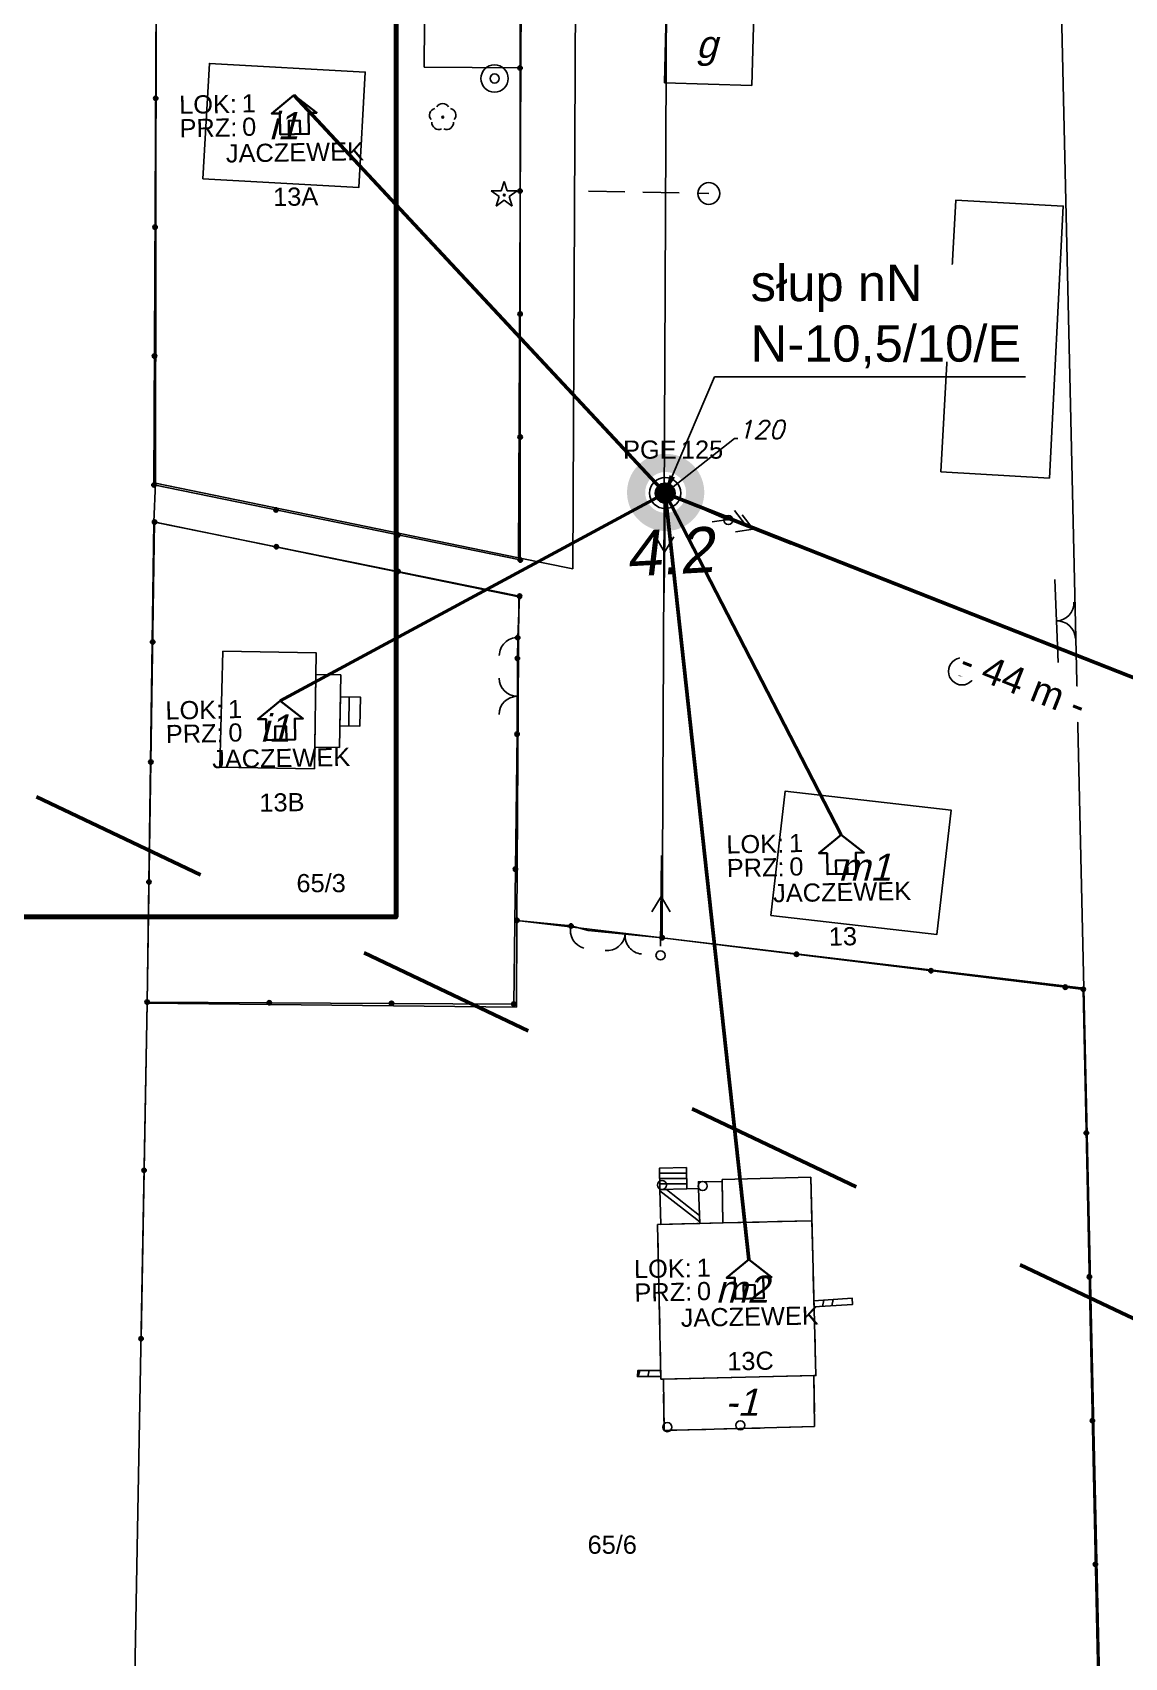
# Model space of a CAD drawing. Header units: metres. Extents: x 7542702 to 7555152, y 5804026 to 5815503.
# Drawn here: x 7549893.5 to 7549953.7, y 5805635.6 to 5805725.1 of the extents above; entities that cross this region are included whole.
import ezdxf
from ezdxf import colors
from ezdxf.entities.mleader import LeaderData, LeaderLine
from ezdxf.enums import TextEntityAlignment as Align
from ezdxf.math import Vec2, Vec3

# ---------------------------------------------------------------- set-up
doc = ezdxf.new("R2010")
doc.units = ezdxf.units.M
for name, pattern in [('4001', [0]), ('4002', [2, 1, -1]), ('4003', [3, 2, -1])]:
    doc.linetypes.add(name, pattern=pattern)
doc.layers.add('!tele', color=30, linetype='Continuous', lineweight=50, plot=False)
for name, color, linetype, lineweight in [('!trafo', 6, '4002', 50), ('_KABEL_ABONENCKI_NAPOWIETRZNY', 104, 'Continuous', 50), ('_MUFA', 202, 'Continuous', 30), ('_numery slupow etap 4 cz. 2', 7, 'Continuous', 40), ('_PA_OPCJONALNE', 1, 'Continuous', 30), ('_SIEC_NAPOWIETRZNA', 5, 'Continuous', 50), ('_SLUP_DZIERZAWIONY_ENERGETYCZNY', 1, 'Continuous', 30)]:
    doc.layers.add(name, color=color, linetype=linetype, lineweight=lineweight)
for name, color, linetype in [('_MM mufy', 3, 'Continuous'), ('_MM opisy', 7, 'Continuous'), ('_MM slupy', 5, 'Continuous'), ('Budynki', 7, 'Continuous'), ('Dzialki', 165, 'Continuous'), ('Elementy_budynkow', 7, 'Continuous'), ('Linie_napowietrzne', 184, 'Continuous'), ('makro-numeracja-punktow', 7, 'Continuous'), ('Ogrodzenia', 184, 'Continuous'), ('Projekty', 252, 'Continuous'), ('Roslinnosc', 104, 'Continuous'), ('SYSTEM', 250, 'Continuous'), ('Wody', 184, 'Continuous')]:
    doc.layers.add(name, color=color, linetype=linetype)
doc.layers.add('DIM', color=7, linetype='Continuous', plot=False)
doc.layers.get('_MUFA').off()
doc.styles.add('DYN_DIM', font='arial.ttf')
doc.styles.add('GeodText', font='romans.shx', dxfattribs={"oblique": 14.323945})
doc.styles.get("Standard").update_dxf_attribs({"font": 'arial.ttf'})
doc.dimstyles.new('opis linie', dxfattribs={"dimtxt": 1.5, "dimasz": 0.18, "dimexe": 0.18, "dimexo": 0.0625, "dimgap": 2.5, "dimtad": 4, "dimdec": 0, "dimzin": 0, "dimdsep": 46, "dimtxsty": 'Standard', "dimcen": 0.09, "dimse1": 1, "dimse2": 1, "dimsd1": 1, "dimsd2": 1, "dimclrt": 256, "dimadec": 0, "dimazin": 0, "dimtfac": 1, "dimtdec": 0, "dimtofl": 0, "dimtmove": 0, "dimatfit": 3, "dimfxl": 1, "dimtfill": 1, "dimtolj": 1, "dimtzin": 0, "dimarcsym": 0})
doc.dimstyles.get("Standard").update_dxf_attribs({"dimtxt": 0.18, "dimasz": 0.18, "dimexe": 0.18, "dimexo": 0.0625, "dimgap": 0.09, "dimtad": 0, "dimtih": 1, "dimtoh": 1, "dimdec": 4, "dimzin": 0, "dimdsep": 46, "dimtxsty": 'Standard', "dimcen": 0.09, "dimadec": 0, "dimazin": 0, "dimtfac": 1, "dimtdec": 4, "dimtofl": 0, "dimtmove": 0, "dimatfit": 3, "dimfxl": 1, "dimtolj": 1, "dimtzin": 0, "dimarcsym": 0})

# ---------------------------------------------------------------- blocks, each defined once
blk = doc.blocks.new('1412')
at = {"layer": 'Roslinnosc', "color": 104, "linetype": 'Continuous'}
for p, q in [((-0.33, 0.47), (-1.43, 0.47)), ((-1.43, 0.47), (-0.55, -0.17)), ((0, 1.5), (-0.33, 0.47)), ((0.33, 0.47), (0, 1.5)), ((1.43, 0.47), (0.33, 0.47)), ((0.55, -0.17), (1.43, 0.47)), ((-0.55, -0.17), (-0.88, -1.21)), ((-0.88, -1.21), (0, -0.57)), ((0, -0.57), (0.88, -1.21)), ((0.88, -1.21), (0.55, -0.17))]:
    blk.add_line(p, q, dxfattribs=at)
blk.add_circle((0, 0), 0.1, dxfattribs=at)
blk = doc.blocks.new('1422')
at = {"layer": 'Roslinnosc', "color": 104, "linetype": 'Continuous'}
blk.add_circle((0, 0), 0.1, dxfattribs=at)
for centre, start, end in [((-0.71, 0.23), 102.5, 221.75), ((0, 0.75), 30.19, 149.77), ((0.71, 0.23), 318.3, 77.49), ((-0.44, -0.61), 174.33, 293.45), ((0.44, -0.61), 246.24, 5.74)]:
    blk.add_arc(centre, 0.75, start, end, dxfattribs=at)
blk = doc.blocks.new('1651')
at = {"layer": 'Wody', "color": 184, "linetype": 'Continuous'}
for radius in [1.5, 0.5]:
    blk.add_circle((0, 0), radius, dxfattribs=at)
blk = doc.blocks.new('2283')
at = {"layer": 'Ogrodzenia', "color": 184, "linetype": 'Continuous'}
blk.add_line((0, 0), (0, 1), dxfattribs=at)
blk = doc.blocks.new('1283')
at = {"layer": 'Ogrodzenia', "color": 184, "linetype": 'Continuous'}
for centre, start, end in [((0, 2), 270, 0), ((0, -2), 0, 90)]:
    blk.add_arc(centre, 2, start, end, dxfattribs=at)
blk = doc.blocks.new('2284')
at = {"layer": 'Ogrodzenia', "color": 184, "linetype": 'Continuous'}
blk.add_line((0, 0), (0, 1), dxfattribs=at)
blk = doc.blocks.new('1284')
at = {"layer": 'Ogrodzenia', "color": 184, "linetype": 'Continuous'}
blk.add_arc((0, 2), 2, 270, 0, dxfattribs=at)
blk = doc.blocks.new('1281')
at = {"layer": 'Ogrodzenia', "color": 184, "linetype": 'Continuous'}
for radius in [0.24, 0.16, 0.08]:
    blk.add_circle((0, 0), radius, dxfattribs=at)
blk = doc.blocks.new('2361')
at = {"layer": 'Linie_napowietrzne', "color": 184, "linetype": 'Continuous'}
for p, q in [((0, 0.66), (0, 1)), ((0, 0.33), (0, 0.6)), ((0, 0), (0, 0.3))]:
    blk.add_line(p, q, dxfattribs=at)
blk = doc.blocks.new('1361')
at = {"layer": 'Linie_napowietrzne', "color": 184, "linetype": 'Continuous'}
blk.add_circle((0, 0), 0.5, dxfattribs=at)
blk = doc.blocks.new('1314')
at = {"layer": 'Elementy_budynkow', "color": 7, "linetype": 'Continuous'}
blk.add_circle((0, 0), 0.5, dxfattribs=at)
blk = doc.blocks.new('1367')
at = {"layer": 'Linie_napowietrzne', "color": 30, "linetype": 'Continuous'}
for p, q in [((-1, 7.8), (0, 9.53)), ((0, 0.5), (0, 10.5)), ((0, 7.8), (1.04, 5.99))]:
    blk.add_line(p, q, dxfattribs=at)
blk = doc.blocks.new('ADRES')
for points in [[(0.788, -2.148), (0.788, -2.148), (0.788, -0.992), (1.24, -0.992), (0, 0), (-1.24, -0.992), (-0.788, -0.992), (-0.788, -2.148), (0.788, -2.148), (0.788, -2.148)], [(-0.308, -2.148), (-0.308, -1.401), (0.308, -1.401), (0.308, -2.148)]]:
    blk.add_lwpolyline(points)
at = {"color": 212, "insert": (-3.147, -0.425), "char_height": 1, "width": 1e-16, "attachment_point": 6}
blk.add_mtext('LOK:  ', dxfattribs=at)
at = {"color": 4, "insert": (-3.147, -1.715), "char_height": 1, "width": 1e-16, "attachment_point": 6}
blk.add_mtext('PRZ: ', dxfattribs=at)
at = {"color": 7}
for tag, flags, p in [('ID_OBSZARU', 13, (29.072, 23.058)), ('WOJEWODZTWO', 13, (23.292, 19.95)), ('POWIAT', 13, (29.072, 18.509)), ('GMINA', 13, (29.072, 16.798)), ('TERC', 13, (29.072, 15.222)), ('SIMC', 13, (29.072, 13.421)), ('ULIC', 13, (29.072, 11.763)), ('SZEROKOSC_GEOGRAFICZNA', 13, (18.709, 10.184)), ('DLUGOSC_GEOGRAFICZNA', 13, (29.072, 8.247)), ('KATEGORIA_STAWKI_JEDNOSTKOWEJ_100', 13, (29.072, 4.774)), ('KWOTA_STAWKI_JEDNOSTKOWEJ_100', 13, (29.072, 2.893)), ('DOFINANSOWANIE_95', 13, (29.072, 0.866)), ('MIEJSCOWOSC', 12, (0, -3.645)), ('ULICA', 12, (0, -4.879)), ('NR_PORZADKOWY', 12, (0, -6.087))]:
    blk.add_attdef(tag, text='', height=1, dxfattribs=dict(at, flags=flags)).set_placement(p, align=Align.CENTER)
at = {"color": 1}
for tag, flags, p in [('ID_PA', 5, (29.072, 21.572)), ('RODZAJ_OBIEKTU', 5, (29.072, 6.626)), ('ZAPAS', 13, (29.072, -2.621))]:
    blk.add_attdef(tag, text='', height=1, dxfattribs=dict(at, flags=flags)).set_placement(p, align=Align.CENTER)
at = {"color": 212, "flags": 12}
blk.add_attdef('LICZBA_LOKALI', text='', height=1, dxfattribs=at).set_placement((-2.883, -0.425), align=Align.MIDDLE_LEFT)
at = {"color": 150, "flags": 12}
for tag, p in [('MUFA', (1.783, -0.925)), ('NUMER_WLOKNA', (1.859, -2.195))]:
    blk.add_attdef(tag, p, '', height=1, dxfattribs=at)
at = {"color": 7, "style": 'DYN_DIM', "flags": 13}
blk.add_attdef('ODC_FUNKCJONALNY', text='', height=1, dxfattribs=at).set_placement((29.072, -1.007), align=Align.CENTER)
at = {"color": 4, "flags": 12}
blk.add_attdef('LICZBA_SED_W_DANYM_PA', text='', height=1, dxfattribs=at).set_placement((-2.883, -1.715), align=Align.MIDDLE_LEFT)
blk = doc.blocks.new('1047')
at = {"layer": 'SYSTEM', "color": 250, "linetype": 'Continuous'}
blk.add_line((0, 1), (0, 11), dxfattribs=at)
blk = doc.blocks.new('1046')
at = {"layer": 'SYSTEM', "color": 250, "linetype": 'Continuous'}
for p, q in [((0, 1), (0, 11)), ((-1, 4.8), (0, 6.5)), ((1, 4.8), (0, 6.5))]:
    blk.add_line(p, q, dxfattribs=at)
blk = doc.blocks.new('SLUP_DZIERZAWIONY')
h = blk.add_hatch(color=256)
h.dxf.hatch_style = 1
h.paths.add_polyline_path([(0.527, 0, 1), (-0.527, 0, 1)])
at = {"lineweight": 30}
blk.add_circle((0, 0), 0.527, dxfattribs=at)
at = {"color": 7, "style": 'DYN_DIM', "flags": 13}
blk.add_attdef('ODC_FUNKCJONALNY', text='', height=1, dxfattribs=at).set_placement((0.359, 3.33), align=Align.CENTER)
at = {"color": 7, "flags": 12}
blk.add_attdef('WLASCICIEL', text='', height=1, dxfattribs=at).set_placement((0.631, 1.893), align=Align.RIGHT)
blk.add_attdef('SLUP_NUMER', (0.867, 1.893), '', height=1, dxfattribs=at)
blk.add_attdef('TYP', text='', height=1, dxfattribs=at).set_placement((0, -2.825), align=Align.CENTER)
blk = doc.blocks.new('MUFA_II')
at = {"layer": '_MM mufy'}
h = blk.add_hatch(color=256, dxfattribs=at)
h.dxf.hatch_style = 1
h.paths.add_polyline_path([(2.152, 0.122, 1), (-2.098, -0.052, 1)])
h.paths.add_polyline_path([(-1.099, -0.011, -1), (1.153, 0.081, -1)], flags=16)
h.paths.add_polyline_path([(-0.829, 0, -1), (0.883, 0.07, -1)], flags=0)
blk = doc.blocks.new('E')
at = {"layer": '_MM slupy'}
h = blk.add_hatch(color=256, dxfattribs=at)
h.dxf.hatch_style = 1
h.paths.add_polyline_path([(0.266, 0.372, 1), (-0.266, -0.372, 1)])
for radius in [0.857, 0.457]:
    blk.add_circle((0, 0), radius, dxfattribs=at)
blk = doc.blocks.new('*D174')
at = {"layer": 'Defpoints', "color": 0}
for p in [(7549928.641, 5805700.457), (7549928.366, 5805699.759), (7549969.674, 5805683.491)]:
    blk.add_point(p, dxfattribs=at)
at = {"layer": 'DIM', "insert": (7549948.104, 5805689.299), "char_height": 1.5, "attachment_point": 5, "rotation": 338.50386, "bg_fill": 3, "box_fill_scale": 1.1, "bg_fill_color": 9, "bg_fill_true_color": 13158600, "bg_fill_transparency": 0}
blk.add_mtext('\\A1;- 44 m -', dxfattribs=at)

msp = doc.modelspace()

# ---------------------------------------------------------------- linework, layer by layer
at = {"layer": '!tele'}
msp.add_lwpolyline([(7549928.366, 5805699.759), (7549969.674, 5805683.491), (7550001.52, 5805696.65)], dxfattribs=at)
at = {"layer": '!trafo', "ltscale": 10}
msp.add_lwpolyline([(7549210.971, 5805971.742), (7549186.513, 5805890.923), (7549758.635, 5805772.476), (7549780.177, 5805723.462), (7549839.54, 5805708.795), (7550034.639, 5805616.037), (7550225.719, 5805531.112), (7550299.469, 5805504.294), (7550434.677, 5805495.355), (7550436.912, 5805580.279), (7550233.541, 5805622.741), (7550079.336, 5805684.2), (7550017.878, 5805761.302), (7549900.998, 5805869.425)], close=True, dxfattribs=at)
at = {"layer": '_KABEL_ABONENCKI_NAPOWIETRZNY'}
for points in [[(7549907.911, 5805721.669), (7549928.366, 5805699.759)], [(7549907.155, 5805688.313), (7549928.366, 5805699.759)], [(7549932.969, 5805657.554), (7549928.366, 5805699.759)], [(7549938.059, 5805680.934), (7549928.366, 5805699.759)]]:
    msp.add_lwpolyline(points, dxfattribs=at)
at = {"layer": '_SIEC_NAPOWIETRZNA'}
msp.add_lwpolyline([(7549969.674, 5805683.491), (7549928.366, 5805699.759)], dxfattribs=at)
at = {"layer": 'Budynki', "color": 7, "linetype": '4001'}
for points in [[(7549915.08, 5805723.21, 0), (7549915.18, 5805735.27, 0), (7549920.39, 5805735.03, 0), (7549920.37, 5805723.17, 0), (7549915.08, 5805723.21, 0)], [(7549928.33, 5805722.34, 0), (7549928.43, 5805726.25, 0), (7549933.25, 5805726.12, 0), (7549933.14, 5805722.21, 0), (7549928.33, 5805722.34, 0)], [(7549902.9, 5805717.07, 0), (7549903.26, 5805723.42, 0), (7549911.84, 5805722.94, 0), (7549911.49, 5805716.59, 0), (7549902.9, 5805717.07, 0)], [(7549943.55, 5805700.92, 0), (7549944.38, 5805715.89, 0), (7549950.3, 5805715.56, 0), (7549949.54, 5805700.58, 0), (7549943.55, 5805700.92, 0)], [(7549903.84, 5805684.67, 0), (7549904, 5805691.05, 0), (7549909.14, 5805690.96, 0), (7549909.04, 5805684.58, 0), (7549903.84, 5805684.67, 0)], [(7549934.19, 5805676.5, 0), (7549934.98, 5805683.35, 0), (7549944.13, 5805682.29, 0), (7549943.33, 5805675.45, 0), (7549934.19, 5805676.5, 0)], [(7549927.95, 5805659.48, 0), (7549931.55, 5805659.57, 0), (7549931.51, 5805661.95, 0), (7549936.39, 5805662.08, 0), (7549936.67, 5805651.16, 0), (7549928.13, 5805650.97, 0), (7549927.95, 5805659.48, 0)]]:
    msp.add_polyline3d(points, dxfattribs=at)
at = {"layer": 'Defpoints', "color": 4, "lineweight": 70}
msp.add_lwpolyline([(7549521.031, 5805959.819), (7549913.541, 5805959.819), (7549913.541, 5805676.421), (7549521.031, 5805676.421)], close=True, dxfattribs=at)
at = {"layer": 'Dzialki'}
for p, q in [((7549948.74, 5805789.91), (7549951.43, 5805672.5)), ((7549951.43, 5805672.5), (7549948.74, 5805789.91)), ((7549900.29, 5805700.3), (7549900.38, 5805757.3)), ((7549900.38, 5805757.3), (7549900.29, 5805700.3)), ((7549920.57, 5805756.6), (7549920.28, 5805696.19)), ((7549920.28, 5805696.19), (7549920.57, 5805756.6)), ((7549923.27, 5805695.58), (7549923.47, 5805735.65)), ((7549923.47, 5805735.65), (7549923.27, 5805695.58)), ((7549928.47, 5805735.64), (7549928.2, 5805675.27)), ((7549928.2, 5805675.27), (7549928.47, 5805735.64)), ((7549900.19, 5805698.18), (7549900.29, 5805700.3)), ((7549900.29, 5805700.3), (7549900.19, 5805698.18)), ((7549920.28, 5805696.19), (7549900.29, 5805700.3)), ((7549900.29, 5805700.3), (7549920.28, 5805696.19)), ((7549899.83, 5805671.66), (7549900.19, 5805698.18)), ((7549900.19, 5805698.18), (7549899.83, 5805671.66)), ((7549900.19, 5805698.18), (7549920.3, 5805694.05)), ((7549920.3, 5805694.05), (7549900.19, 5805698.18)), ((7549920.28, 5805696.19), (7549923.27, 5805695.58)), ((7549923.27, 5805695.58), (7549920.28, 5805696.19)), ((7549920.3, 5805694.05), (7549920.2, 5805676.23)), ((7549920.2, 5805676.23), (7549920.3, 5805694.05)), ((7549920.2, 5805676.23), (7549920.17, 5805671.44)), ((7549920.17, 5805671.44), (7549920.2, 5805676.23)), ((7549928.2, 5805675.27), (7549920.2, 5805676.23)), ((7549920.2, 5805676.23), (7549928.2, 5805675.27)), ((7549951.43, 5805672.5), (7549928.2, 5805675.27)), ((7549928.2, 5805675.27), (7549951.43, 5805672.5)), ((7549951.43, 5805672.5), (7549952.65, 5805618.9)), ((7549952.65, 5805618.9), (7549951.43, 5805672.5)), ((7549898.53, 5805601.76), (7549899.83, 5805671.66)), ((7549899.83, 5805671.66), (7549898.53, 5805601.76)), ((7549920.17, 5805671.44), (7549899.83, 5805671.66)), ((7549899.83, 5805671.66), (7549920.17, 5805671.44))]:
    msp.add_line(p, q, dxfattribs=at)
at = {"layer": 'Elementy_budynkow', "color": 7, "linetype": '4001'}
for p, q in [((7549909.06, 5805685.763), (7549909.122, 5805689.764)), ((7549909.06, 5805685.763), (7549909.122, 5805689.764)), ((7549909.122, 5805689.764), (7549910.493, 5805689.744)), ((7549909.122, 5805689.764), (7549910.493, 5805689.744)), ((7549910.493, 5805689.744), (7549910.43, 5805685.743)), ((7549910.493, 5805689.744), (7549910.43, 5805685.743)), ((7549910.936, 5805686.936), (7549910.959, 5805688.536)), ((7549910.43, 5805685.743), (7549909.06, 5805685.763)), ((7549910.43, 5805685.743), (7549909.06, 5805685.763)), ((7549928.052, 5805662.312), (7549929.543, 5805662.312)), ((7549928.06, 5805662.012), (7549929.551, 5805662.012)), ((7549928.069, 5805661.712), (7549929.56, 5805661.712)), ((7549928.077, 5805661.412), (7549928.405, 5805661.412)), ((7549930.267, 5805659.62), (7549928.079, 5805661.335)), ((7549930.255, 5805659.985), (7549928.433, 5805661.413)), ((7549937.102, 5805655.316), (7549937.033, 5805654.971)), ((7549937.618, 5805655.351), (7549937.55, 5805655.005)), ((7549926.971, 5805651.441), (7549926.884, 5805651.11)), ((7549927.488, 5805651.443), (7549927.402, 5805651.114)), ((7549928.267, 5805650.973), (7549936.56, 5805651.157)), ((7549928.267, 5805650.973), (7549936.56, 5805651.157)), ((7549936.56, 5805651.157), (7549936.6, 5805648.35)), ((7549936.56, 5805651.157), (7549936.6, 5805648.35)), ((7549928.31, 5805648.14), (7549928.267, 5805650.973)), ((7549928.31, 5805648.14), (7549928.267, 5805650.973)), ((7549936.6, 5805648.35), (7549928.31, 5805648.14)), ((7549936.6, 5805648.35), (7549928.31, 5805648.14))]:
    msp.add_line(p, q, dxfattribs=at)
for points in [[(7549910.474, 5805688.543, 0), (7549911.574, 5805688.527, 0), (7549911.549, 5805686.927, 0), (7549910.449, 5805686.944, 0), (7549910.474, 5805688.543, 0)], [(7549929.567, 5805661.451, 0), (7549928.077, 5805661.401, 0), (7549928.045, 5805662.574, 0), (7549929.534, 5805662.612, 0), (7549929.567, 5805661.451, 0)], [(7549930.27, 5805659.538, 0), (7549930.207, 5805661.47, 0), (7549930.195, 5805661.839, 0), (7549931.511, 5805661.85, 0), (7549931.55, 5805659.57, 0), (7549930.27, 5805659.538, 0)], [(7549931.55, 5805659.57, 0), (7549931.51, 5805661.95, 0), (7549936.39, 5805662.08, 0), (7549936.452, 5805659.681, 0), (7549931.55, 5805659.57, 0)], [(7549928.13, 5805659.484, 0), (7549928.077, 5805661.401, 0), (7549929.567, 5805661.451, 0), (7549930.207, 5805661.47, 0), (7549930.27, 5805659.538, 0), (7549929.435, 5805659.517, 0), (7549928.13, 5805659.484, 0)], [(7549936.564, 5805655.281, 0), (7549938.673, 5805655.42, 0), (7549938.695, 5805655.08, 0), (7549936.573, 5805654.941, 0), (7549936.564, 5805655.281, 0)], [(7549928.117, 5805651.446, 0), (7549928.127, 5805651.119, 0), (7549926.839, 5805651.11, 0), (7549926.86, 5805651.44, 0), (7549928.117, 5805651.446, 0)]]:
    msp.add_polyline3d(points, dxfattribs=at)
at = {"layer": 'Elementy_budynkow', "color": 7, "linetype": '4003'}
msp.add_polyline3d([(7549936.452, 5805659.681, 0), (7549936.67, 5805651.16, 0), (7549936.56, 5805651.157, 0), (7549936.6, 5805648.35, 0), (7549928.31, 5805648.14, 0), (7549928.267, 5805650.973, 0), (7549928.13, 5805650.97, 0), (7549927.95, 5805659.48, 0), (7549931.55, 5805659.57, 0), (7549936.452, 5805659.681, 0)], dxfattribs=at)
at = {"layer": 'Ogrodzenia', "color": 184, "linetype": '4001'}
for p, q in [((7549900.465, 5805756.994), (7549900.199, 5805700.204)), ((7549920.38, 5805696.073), (7549920.372, 5805723.167)), ((7549900.199, 5805700.204), (7549920.38, 5805696.073)), ((7549899.826, 5805671.727), (7549900.233, 5805698.164)), ((7549900.233, 5805698.164), (7549920.344, 5805694.083)), ((7549920.344, 5805694.083), (7549920.24, 5805691.802)), ((7549920.24, 5805691.802), (7549920.228, 5805690.651)), ((7549920.228, 5805690.651), (7549920.207, 5805686.481)), ((7549920.207, 5805686.481), (7549920.02, 5805671.617)), ((7549923.18, 5805675.92), (7549920.2, 5805676.23)), ((7549928.2, 5805675.27), (7549950.41, 5805672.55)), ((7549950.41, 5805672.55), (7549951.403, 5805672.429)), ((7549899.826, 5805671.727), (7549899.494, 5805653.192)), ((7549920.02, 5805671.617), (7549899.826, 5805671.727)), ((7549951.403, 5805672.429), (7549952.4, 5805624.94))]:
    msp.add_line(p, q, dxfattribs=at)
at = {"layer": 'Projekty', "linetype": '4003'}
msp.add_line((7549924.142, 5805716.38), (7549930.77, 5805716.255), dxfattribs=at)
at = {"layer": 'Projekty', "linetype": 'Continuous'}
msp.add_circle((7549930.77, 5805716.255), 0.6, dxfattribs=at)

# ---------------------------------------------------------------- block references
at = {"layer": '_MUFA'}
msp.add_blockref('MUFA_II', (7549928.366, 5805699.759), dxfattribs=at)
at = {"layer": '_PA_OPCJONALNE'}
ref = msp.add_blockref('ADRES', (7549907.911, 5805721.669), dxfattribs=dict(at, rotation=1))
ref.add_attrib('MIEJSCOWOSC', 'JACZEWEK', dxfattribs={"layer": '0', "color": 7, "height": 1, "rotation": 1, "flags": 12}).set_placement((7549907.975, 5805718.024), align=Align.CENTER)
ref.add_attrib('NR_PORZADKOWY', '13A', dxfattribs={"layer": '0', "color": 7, "height": 1, "rotation": 1, "flags": 12}).set_placement((7549908.018, 5805715.583), align=Align.CENTER)
ref.add_attrib('LICZBA_LOKALI', '1', (7549905.045, 5805720.713), dxfattribs={"layer": '0', "color": 212, "height": 1, "rotation": 1, "flags": 12})
ref.add_attrib('LICZBA_SED_W_DANYM_PA', '0', (7549905.068, 5805719.424), dxfattribs={"layer": '0', "color": 4, "height": 1, "rotation": 1, "flags": 12})
ref = msp.add_blockref('ADRES', (7549907.155, 5805688.313), dxfattribs=dict(at, rotation=1))
ref.add_attrib('MIEJSCOWOSC', 'JACZEWEK', dxfattribs={"layer": '0', "color": 7, "height": 1, "rotation": 1, "flags": 12}).set_placement((7549907.219, 5805684.668), align=Align.CENTER)
ref.add_attrib('NR_PORZADKOWY', '13B', dxfattribs={"layer": '0', "color": 7, "height": 1, "rotation": 1, "flags": 12}).set_placement((7549907.261, 5805682.227), align=Align.CENTER)
ref.add_attrib('LICZBA_LOKALI', '1', (7549904.289, 5805687.357), dxfattribs={"layer": '0', "color": 212, "height": 1, "rotation": 1, "flags": 12})
ref.add_attrib('LICZBA_SED_W_DANYM_PA', '0', (7549904.311, 5805686.068), dxfattribs={"layer": '0', "color": 4, "height": 1, "rotation": 1, "flags": 12})
ref = msp.add_blockref('ADRES', (7549938.059, 5805680.934), dxfattribs=dict(at, rotation=1))
ref.add_attrib('MIEJSCOWOSC', 'JACZEWEK', dxfattribs={"layer": '0', "color": 7, "height": 1, "rotation": 1, "flags": 12}).set_placement((7549938.122, 5805677.29), align=Align.CENTER)
ref.add_attrib('NR_PORZADKOWY', '13', dxfattribs={"layer": '0', "color": 7, "height": 1, "rotation": 1, "flags": 12}).set_placement((7549938.165, 5805674.848), align=Align.CENTER)
ref.add_attrib('LICZBA_LOKALI', '1', (7549935.192, 5805679.978), dxfattribs={"layer": '0', "color": 212, "height": 1, "rotation": 1, "flags": 12})
ref.add_attrib('LICZBA_SED_W_DANYM_PA', '0', (7549935.215, 5805678.689), dxfattribs={"layer": '0', "color": 4, "height": 1, "rotation": 1, "flags": 12})
ref = msp.add_blockref('ADRES', (7549932.969, 5805657.554), dxfattribs=dict(at, rotation=1))
ref.add_attrib('MIEJSCOWOSC', 'JACZEWEK', dxfattribs={"layer": '0', "color": 7, "height": 1, "rotation": 1, "flags": 12}).set_placement((7549933.032, 5805653.91), align=Align.CENTER)
ref.add_attrib('NR_PORZADKOWY', '13C', dxfattribs={"layer": '0', "color": 7, "height": 1, "rotation": 1, "flags": 12}).set_placement((7549933.075, 5805651.468), align=Align.CENTER)
ref.add_attrib('LICZBA_LOKALI', '1', (7549930.102, 5805656.598), dxfattribs={"layer": '0', "color": 212, "height": 1, "rotation": 1, "flags": 12})
ref.add_attrib('LICZBA_SED_W_DANYM_PA', '0', (7549930.125, 5805655.309), dxfattribs={"layer": '0', "color": 4, "height": 1, "rotation": 1, "flags": 12})
at = {"layer": '_SLUP_DZIERZAWIONY_ENERGETYCZNY'}
msp.add_blockref('SLUP_DZIERZAWIONY', (7549928.366, 5805699.759), dxfattribs=at).add_auto_attribs({'WLASCICIEL': 'PGE', 'SLUP_NUMER': '125'})
at = {"layer": 'Elementy_budynkow', "color": 7, "xscale": 0.5, "yscale": 0.5, "zscale": 0.5}
for p in [(7549928.188, 5805661.655), (7549930.433, 5805661.599), (7549928.481, 5805648.323), (7549932.506, 5805648.426)]:
    msp.add_blockref('1314', p, dxfattribs=at)
at = {"layer": 'Linie_napowietrzne', "color": 184, "xscale": 0.5, "yscale": 0.5, "zscale": 0.5}
for p in [(7549928.366, 5805699.759), (7549928.366, 5805699.759), (7549931.847, 5805698.273), (7549931.847, 5805698.273), (7549928.11, 5805674.3), (7549928.11, 5805674.3)]:
    msp.add_blockref('1361', p, dxfattribs=at)
at = {"layer": 'Linie_napowietrzne', "color": 184, "xscale": 0.5, "yscale": 3.784912, "rotation": 246.882906}
msp.add_blockref('2361', (7549928.366, 5805699.759, 142.805), dxfattribs=at)
msp.add_blockref('2361', (7549928.366, 5805699.759, 142.805), dxfattribs=at)
at = {"layer": 'Linie_napowietrzne', "color": 30, "xscale": 0.5, "yscale": 0.5, "zscale": 0.5, "rotation": 248.399939}
msp.add_blockref('1367', (7549928.37, 5805699.76), dxfattribs=at)
msp.add_blockref('1367', (7549928.37, 5805699.76), dxfattribs=at)
at = {"layer": 'Linie_napowietrzne', "color": 1, "xscale": 0.5, "yscale": 0.5, "zscale": 0.5}
for name, p, rotation in [('1046', (7549928.366, 5805699.759), 179.423888), ('1047', (7549928.366, 5805699.759), 179.423888), ('1046', (7549930.199, 5805698.97), 248.48397), ('1047', (7549930.199, 5805698.97), 248.48397), ('1046', (7549928.11, 5805674.3), 359.423888), ('1047', (7549928.11, 5805674.3), 359.423888)]:
    msp.add_blockref(name, p, dxfattribs=dict(at, rotation=rotation))
at = {"layer": 'Ogrodzenia', "color": 184, "xscale": 0.5, "yscale": 0.5, "zscale": 0.5}
for p in [(7549920.372, 5805723.167), (7549900.299, 5805721.5), (7549920.374, 5805716.394), (7549900.265, 5805714.401), (7549920.376, 5805709.62), (7549900.232, 5805707.303), (7549920.378, 5805702.846), (7549900.199, 5805700.204), (7549900.199, 5805700.204), (7549906.926, 5805698.827), (7549900.233, 5805698.164), (7549900.233, 5805698.164), (7549913.653, 5805697.45), (7549906.937, 5805696.804), (7549920.38, 5805696.073), (7549920.38, 5805696.073), (7549913.64, 5805695.443), (7549920.344, 5805694.083), (7549920.344, 5805694.083), (7549900.131, 5805691.555), (7549920.24, 5805691.802), (7549920.24, 5805691.802), (7549920.228, 5805690.651), (7549920.228, 5805690.651), (7549920.207, 5805686.481), (7549920.207, 5805686.481), (7549900.03, 5805684.945), (7549920.113, 5805679.049), (7549899.928, 5805678.336), (7549920.2, 5805676.23), (7549923.18, 5805675.92), (7549928.2, 5805675.27), (7549935.603, 5805674.363), (7549943.007, 5805673.457), (7549950.41, 5805672.55), (7549950.41, 5805672.55), (7549951.403, 5805672.429), (7549951.403, 5805672.429), (7549899.826, 5805671.727), (7549899.826, 5805671.727), (7549899.826, 5805671.727), (7549906.557, 5805671.69), (7549913.289, 5805671.654), (7549920.02, 5805671.617), (7549920.02, 5805671.617), (7549951.569, 5805664.514), (7549899.66, 5805662.459), (7549951.735, 5805656.599), (7549899.494, 5805653.192), (7549951.901, 5805648.684), (7549952.068, 5805640.77)]:
    msp.add_blockref('1281', p, dxfattribs=at)
at = {"layer": 'Ogrodzenia', "color": 184, "xscale": 0.5}
for name, p, yscale, rotation in [('2283', (7549950.014, 5805690.428), 4.582229, 2.151178000000016), ('2284', (7549920.24, 5805691.802), 1.151063, 179.402672), ('2283', (7549920.228, 5805690.651), 4.170053, 179.711463), ('2284', (7549923.18, 5805675.92), 0.972677, 255.106527), ('2283', (7549924.12, 5805675.67), 4.099561, 264.400661)]:
    msp.add_blockref(name, p, dxfattribs=dict(at, yscale=yscale, rotation=rotation))
at = {"layer": 'Ogrodzenia', "color": 184, "xscale": 0.5, "yscale": 0.5, "zscale": 0.5}
for name, p, rotation in [('1283', (7549949.928, 5805692.718), 2.151178000000016), ('1284', (7549920.24, 5805691.802), 179.402672), ('1283', (7549920.218, 5805688.566), 179.711463), ('1284', (7549923.18, 5805675.92), 255.106527), ('1283', (7549926.16, 5805675.47), 264.400661)]:
    msp.add_blockref(name, p, dxfattribs=dict(at, rotation=rotation))
at = {"layer": 'Roslinnosc', "color": 104, "xscale": 0.5, "yscale": 0.5, "zscale": 0.5}
for name, p in [('1422', (7549916.11, 5805720.457, 142.681)), ('1412', (7549919.501, 5805716.17, 142.748))]:
    msp.add_blockref(name, p, dxfattribs=at)
at = {"layer": 'Wody', "color": 184, "xscale": 0.5, "yscale": 0.5, "zscale": 0.5}
for p in [(7549918.966, 5805722.587, 142.703), (7549944.72, 5805689.94)]:
    msp.add_blockref('1651', p, dxfattribs=at)

# ---------------------------------------------------------------- texts
at = {"layer": 'Budynki', "color": 7, "oblique": 15}
for s, p in [('g', (7549930.066, 5805723.72)), ('i1', (7549906.532, 5805719.24)), ('g', (7549946.176, 5805707.48)), ('i1', (7549906.052, 5805686.07)), ('m1', (7549937.902, 5805678.411)), ('m2', (7549931.138, 5805655.171)), ('-1', (7549931.644, 5805648.947))]:
    msp.add_text(s, height=1.5, rotation=359.97, dxfattribs=at).set_placement(p)
at = {"layer": 'Dzialki'}
for s, p in [('65/3', (7549908.053, 5805677.78)), ('65/6', (7549924.091, 5805641.35))]:
    msp.add_text(s, height=1, dxfattribs=at).set_placement(p)
at = {"layer": 'makro-numeracja-punktow', "color": 6, "insert": (7549932.366, 5805702.759), "char_height": 1, "attachment_point": 7, "line_spacing_factor": 0.8, "style": 'GeodText'}
msp.add_mtext('120', dxfattribs=at)

# ---------------------------------------------------------------- leaders
at = {"layer": 'makro-numeracja-punktow', "color": 6, "has_arrowhead": 0, "annotation_type": 0, "has_hookline": 1, "hookline_direction": 0, "text_width": 2.381}
msp.add_leader([(7549928.366, 5805699.759), (7549932.186, 5805702.759), (7549932.366, 5805702.759)], dimstyle='Standard', dxfattribs=at)

# ---------------------------------------------------------------- next in the draw order: leaders
at = {"layer": '_MM opisy'}
ml = msp.add_multileader_mtext('Standard', dxfattribs=at)
ml.set_content('\\pxql;słup nN\\PN-10,5/10/E', color=256)
ml.set_leader_properties()
ml.build(insert=Vec2(0, 0))
ml.multileader.update_dxf_attribs({"has_text_frame": 1, "text_left_attachment_type": 5, "text_right_attachment_type": 5, "dogleg_length": 1, "arrow_head_size": 1})
ctx = ml.context
ctx.base_point, ctx.char_height, ctx.arrow_head_size, ctx.landing_gap_size, ctx.plane_origin = Vec3(7549932.076, 5805706.165), 2, 1, 1, Vec3(7549930.083, 5805698.339)
ctx.left_attachment, ctx.right_attachment = 5, 5
notes = []
notes.append((ctx, [(0, (1, 1, 0), (7549931.076, 5805706.165), (1, 0), 1, [(0, [(7549928.366, 5805699.759), (7549931.076, 5805706.165)], 0, [])])]))
ctx.mtext.insert, ctx.mtext.flow_direction = Vec3(7549933.076, 5805712.328), 5
ctx.mtext.has_bg_fill, ctx.mtext.bg_color, ctx.mtext.bg_scale_factor, ctx.mtext.bg_transparency, ctx.mtext.use_window_bg_color = 1, -1023410175, 1, 0, 1
for ctx, leaders in notes:
    for number, flags, end, landing, length, lines in leaders:
        leader = LeaderData()
        leader.index, (leader.has_last_leader_line, leader.has_dogleg_vector, leader.attachment_direction) = number, flags
        leader.last_leader_point, leader.dogleg_vector, leader.dogleg_length = Vec3(end), Vec3(landing), length
        for number, points, colour, breaks in lines:
            line = LeaderLine()
            line.index, line.vertices, line.color, line.breaks = number, Vec3.list(points), colors.encode_raw_color(colour), breaks
            leader.lines.append(line)
        ctx.leaders.append(leader)

# ---------------------------------------------------------------- next in the draw order: block references
msp.add_blockref('E', (7549928.366, 5805699.759))

# ---------------------------------------------------------------- next in the draw order: dimensions: what is measured, and where the dimension line sits
at = {"layer": 'DIM'}
dim = msp.add_aligned_dim(p1=(7549969.674, 5805683.491), p2=(7549928.366, 5805699.759), distance=-0.75, dimstyle='opis linie', override={"dimpost": '- <> m -'}, dxfattribs=at)
dim.commit()
dim.dimension.update_dxf_attribs({"geometry": '*D174', "text_midpoint": (7549948.104, 5805689.299)})

# ---------------------------------------------------------------- next in the draw order: texts
at = {"layer": '_numery slupow etap 4 cz. 2', "oblique": 10}
msp.add_text('4.2', height=2.5, rotation=3.17147, dxfattribs=at).set_placement((7549926.252, 5805695.151))

doc.saveas('drawing.dxf')
